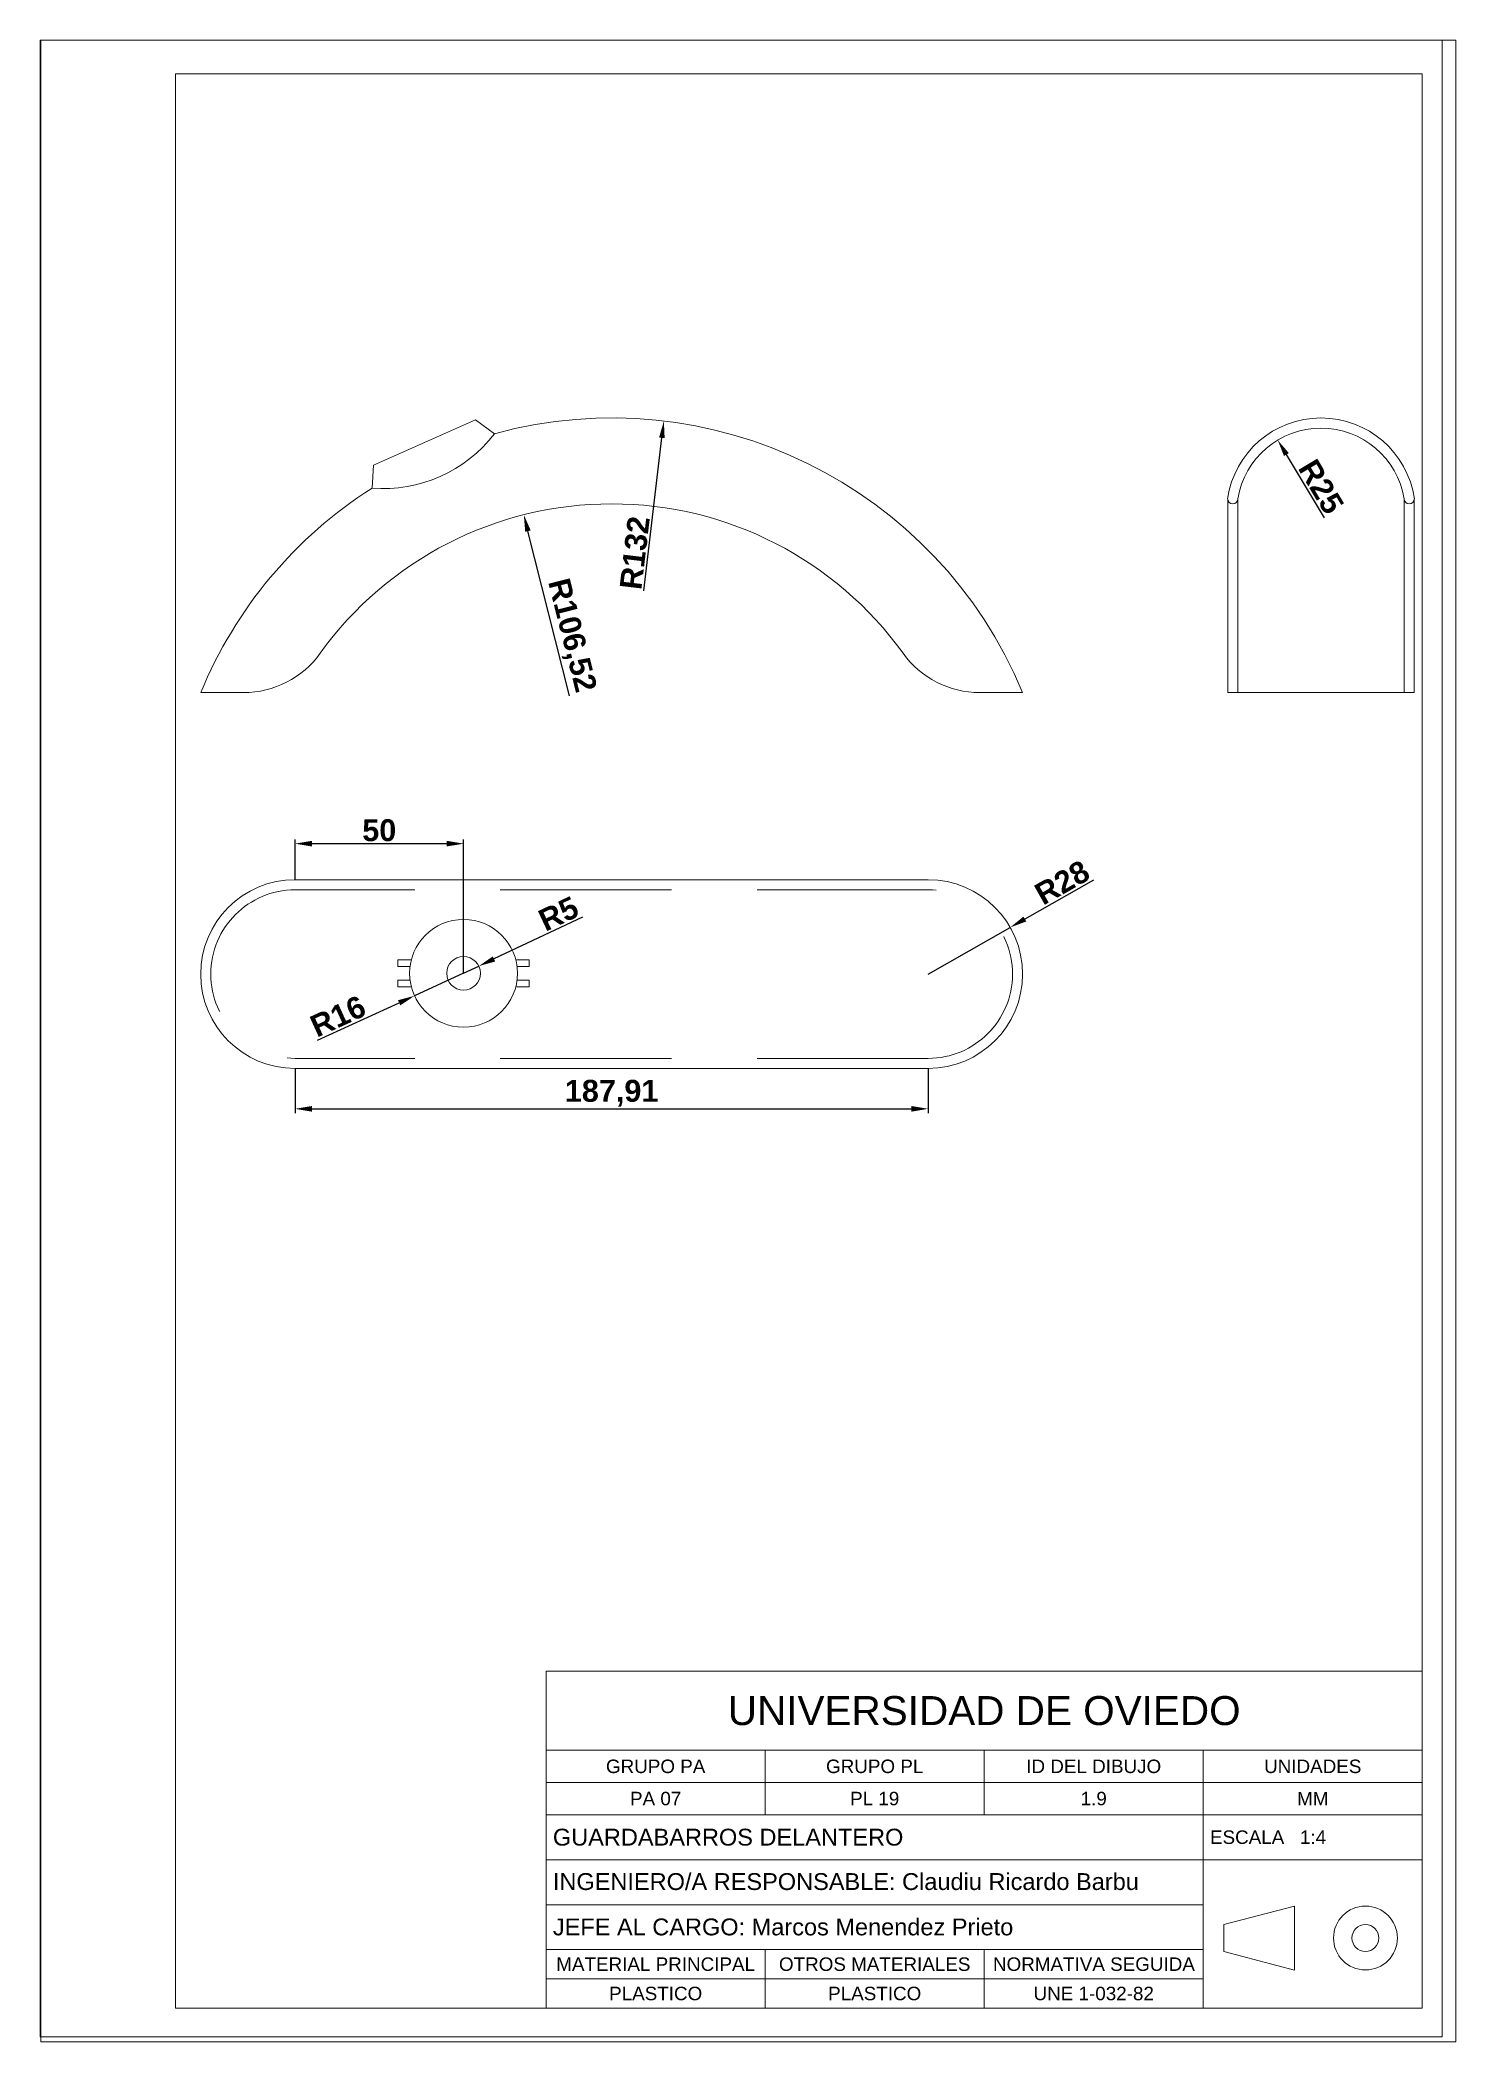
# Paper-space layout 'Presentación1' of a CAD drawing. Header units: millimetres. Extents: x 0 to 210, y 0 to 297.
# The model-space entities are those that its viewports show. They can reach past a viewport. Long polylines and large blocks are cut down to what shows.
import ezdxf

# ---------------------------------------------------------------- set-up
doc = ezdxf.new("R2010")
doc.units = ezdxf.units.MM
doc.linetypes.add('TRAZOS', pattern=[19.05, 12.7, -6.35])
for name, color, linetype, lineweight in [('01_Contornos', 7, 'Continuous', 20), ('02_Ocultas', 4, 'TRAZOS', 20), ('04_Cotas', 3, 'Continuous', 18)]:
    doc.layers.add(name, color=color, linetype=linetype, lineweight=lineweight)
doc.styles.add('EstiloCota', font='arialbd.ttf', dxfattribs={"height": 6.5})
doc.styles.get("Standard").update_dxf_attribs({"font": 'arial.ttf'})
doc.dimstyles.new('CotasUNE', dxfattribs={"dimtxt": 4.5, "dimasz": 5, "dimexe": 1.25, "dimexo": 0, "dimtad": 1, "dimtxsty": 'EstiloCota', "dimcen": 2.5, "dimclrd": 256, "dimclrt": 256, "dimadec": 0, "dimazin": 0, "dimtfac": 1, "dimtmove": 0, "dimatfit": 3, "dimfxl": 1, "dimarcsym": 0})

# ---------------------------------------------------------------- blocks, each defined once
blk = doc.blocks.new('UNE A4V')
for p, q in [((0, 297), (0, 0)), ((210, 297), (0, 297)), ((210, 0), (210, 297)), ((20, 292), (20, 5)), ((205, 292), (20, 292)), ((205, 5), (205, 292)), ((75, 55), (205, 55)), ((75, 43.27), (75, 55)), ((205, 43.27), (75, 43.27)), ((75, 43.27), (75, 5)), ((107.5, 43.27), (107.5, 33.7)), ((140, 43.27), (140, 33.7)), ((172.5, 43.27), (172.5, 33.7)), ((75, 38.49), (205, 38.49)), ((205, 33.7), (75, 33.7)), ((172.5, 33.7), (172.5, 25)), ((75, 27.04), (172.5, 27.04)), ((172.5, 27.04), (205, 27.04)), ((172.5, 25), (172.5, 5)), ((75, 20.37), (172.5, 20.37)), ((175.55, 17.42), (186.06, 20.16)), ((186.06, 10.67), (186.06, 20.16)), ((175.55, 13.41), (175.55, 17.42)), ((75, 13.7), (172.5, 13.7)), ((107.5, 5), (107.5, 13.7)), ((140, 13.7), (140, 5)), ((175.55, 13.41), (186.06, 10.67)), ((75, 9.35), (172.5, 9.35)), ((20, 5), (205, 5)), ((0, 0), (210, 0))]:
    blk.add_line(p, q)
for radius in [4.74, 2]:
    blk.add_circle((196.57, 15.42), radius)
for s, insert, char_height, width, attachment_point in [('GRUPO PA', (91.25, 40.88), 2, 32.5, 5), ('GRUPO PL', (123.75, 40.88), 2, 32.5, 5), ('ID DEL DIBUJO', (156.25, 40.88), 2, 32.5, 5), ('UNIDADES', (188.75, 40.88), 2, 32.5, 5), ('PA 07', (91.25, 36.1), 2, 32.5, 5), ('PL 19', (123.75, 36.1), 2, 32.5, 5), ('1.9', (156.25, 36.1), 2, 32.5, 5), ('MM', (188.75, 36.1), 2, 32.5, 5), ('GUARDABARROS DELANTERO', (76, 30.37), 2.5, 97.1143, 4), ('INGENIERO/A RESPONSABLE: Claudiu Ricardo Barbu', (76, 23.78), 2.5, 97.2779, 4), ('JEFE AL CARGO: Marcos Menendez Prieto', (76, 17.05), 2.5, 97.2059, 4), ('MATERIAL PRINCIPAL', (91.25, 11.53), 2, 32.5, 5), ('OTROS MATERIALES', (123.75, 11.53), 2, 32.5, 5), ('NORMATIVA SEGUIDA', (156.28, 11.53), 2, 32.44, 5), ('PLASTICO', (91.25, 7.18), 2, 32.5, 5), ('PLASTICO', (123.75, 7.18), 2, 32.5, 5), ('UNE 1-032-82', (156.25, 7.18), 2, 32.5, 5)]:
    blk.add_mtext(s, dxfattribs=dict(insert=insert, char_height=char_height, width=width, attachment_point=attachment_point))
at = {"layer": '01_Contornos'}
for s, insert, char_height, width, attachment_point in [('UNIVERSIDAD DE OVIEDO', (140, 49.14), 4.3, 130, 5), ('ESCALA   1:4', (173.5, 30.37), 2, 32.5, 4)]:
    blk.add_mtext(s, dxfattribs=dict(at, insert=insert, char_height=char_height, width=width, attachment_point=attachment_point))
blk = doc.blocks.new('*D5')
at = {"layer": '04_Cotas', "lineweight": -2, "transparency": 16777216}
blk.add_line((196.08, 242.74), (183.74, 291.64), dxfattribs=at)
at = {"layer": '04_Cotas', "transparency": 16777216}
blk.add_solid([(184.55, 291.84), (182.93, 291.43), (182.52, 296.48)], dxfattribs=at)
at = {"layer": 'Defpoints', "color": 0}
for p in [(182.52, 296.48), (208.57, 193.2)]:
    blk.add_point(p, dxfattribs=at)
at = {"layer": '04_Cotas', "transparency": 16777216, "insert": (196.34, 260.57), "char_height": 6.5, "attachment_point": 5, "rotation": 284.16036, "style": 'EstiloCota'}
blk.add_mtext('R106,52', dxfattribs=at)
blk = doc.blocks.new('*D6')
at = {"layer": '04_Cotas', "lineweight": -2, "transparency": 16777216}
blk.add_line((420.1, 295.52), (408.81, 314.36), dxfattribs=at)
at = {"layer": '04_Cotas', "transparency": 16777216}
blk.add_solid([(409.53, 314.79), (408.1, 313.93), (406.24, 318.65)], dxfattribs=at)
at = {"layer": 'Defpoints', "color": 0}
for p in [(406.24, 318.65), (419.09, 297.2)]:
    blk.add_point(p, dxfattribs=at)
at = {"layer": '04_Cotas', "transparency": 16777216, "insert": (419.12, 304.82), "char_height": 6.5, "attachment_point": 5, "rotation": 300.91896, "style": 'EstiloCota'}
blk.add_mtext('R25', dxfattribs=at)
blk = doc.blocks.new('*D7')
at = {"layer": '04_Cotas', "lineweight": -2, "transparency": 16777216}
for p, q in [((351.54, 188.09), (331.2, 176.51)), ((302.53, 160.18), (326.86, 174.04))]:
    blk.add_line(p, q, dxfattribs=at)
at = {"layer": '04_Cotas', "transparency": 16777216}
blk.add_solid([(330.79, 177.23), (331.62, 175.79), (326.86, 174.04)], dxfattribs=at)
at = {"layer": 'Defpoints', "color": 0}
for p in [(326.86, 174.04), (302.53, 160.18)]:
    blk.add_point(p, dxfattribs=at)
at = {"layer": '04_Cotas', "transparency": 16777216, "insert": (342.27, 187.35), "char_height": 6.5, "attachment_point": 5, "rotation": 29.65828, "style": 'EstiloCota'}
blk.add_mtext('R28', dxfattribs=at)
blk = doc.blocks.new('*D8')
at = {"layer": '04_Cotas', "color": 0, "lineweight": -2, "transparency": 16777216}
for p, q in [((114.62, 132.18), (114.62, 118.95)), ((302.53, 132.18), (302.53, 118.95))]:
    blk.add_line(p, q, dxfattribs=at)
at = {"layer": '04_Cotas', "lineweight": -2, "transparency": 16777216}
blk.add_line((119.62, 120.2), (297.53, 120.2), dxfattribs=at)
at = {"layer": '04_Cotas', "transparency": 16777216}
for points in [[(119.62, 121.03), (119.62, 119.36), (114.62, 120.2)], [(297.53, 121.03), (297.53, 119.36), (302.53, 120.2)]]:
    blk.add_solid(points, dxfattribs=at)
at = {"layer": 'Defpoints', "color": 0}
for p in [(114.62, 132.18), (302.53, 132.18), (302.53, 120.2)]:
    blk.add_point(p, dxfattribs=at)
at = {"layer": '04_Cotas', "transparency": 16777216, "insert": (208.57, 124.81), "char_height": 6.5, "attachment_point": 5, "style": 'EstiloCota'}
blk.add_mtext('187,91', dxfattribs=at)
blk = doc.blocks.new('*D10')
at = {"layer": '04_Cotas', "lineweight": -2, "transparency": 16777216}
blk.add_line((218.11, 273.86), (223.48, 319.33), dxfattribs=at)
at = {"layer": '04_Cotas', "transparency": 16777216}
blk.add_solid([(222.66, 319.42), (224.31, 319.23), (224.07, 324.29)], dxfattribs=at)
at = {"layer": 'Defpoints', "color": 0}
for p in [(224.07, 324.29), (208.57, 193.2)]:
    blk.add_point(p, dxfattribs=at)
at = {"layer": '04_Cotas', "transparency": 16777216, "insert": (215.47, 285.17), "char_height": 6.5, "attachment_point": 5, "rotation": 83.25879, "style": 'EstiloCota'}
blk.add_mtext('R132', dxfattribs=at)
blk = doc.blocks.new('*D14')
at = {"layer": '04_Cotas', "lineweight": -2, "transparency": 16777216}
for p, q in [((199.89, 177.07), (173.66, 164.68)), ((164.62, 160.41), (169.14, 162.54))]:
    blk.add_line(p, q, dxfattribs=at)
at = {"layer": '04_Cotas', "transparency": 16777216}
blk.add_solid([(173.31, 165.43), (174.02, 163.93), (169.14, 162.54)], dxfattribs=at)
at = {"layer": 'Defpoints', "color": 0}
for p in [(164.62, 160.41), (169.14, 162.54)]:
    blk.add_point(p, dxfattribs=at)
at = {"layer": '04_Cotas', "transparency": 16777216, "insert": (192.82, 178.08), "char_height": 6.5, "attachment_point": 5, "rotation": 25.28774, "style": 'EstiloCota'}
blk.add_mtext('R5', dxfattribs=at)
blk = doc.blocks.new('*D15')
at = {"layer": '04_Cotas', "lineweight": -2, "transparency": 16777216}
for p, q in [((164.62, 160.41), (150.08, 153.74)), ((121.32, 140.56), (145.53, 151.66))]:
    blk.add_line(p, q, dxfattribs=at)
at = {"layer": '04_Cotas', "transparency": 16777216}
blk.add_solid([(145.18, 152.42), (145.88, 150.9), (150.08, 153.74)], dxfattribs=at)
at = {"layer": 'Defpoints', "color": 0}
for p in [(164.62, 160.41), (150.08, 153.74)]:
    blk.add_point(p, dxfattribs=at)
at = {"layer": '04_Cotas', "transparency": 16777216, "insert": (127.36, 147.67), "char_height": 6.5, "attachment_point": 5, "rotation": 24.62471, "style": 'EstiloCota'}
blk.add_mtext('R16', dxfattribs=at)
blk = doc.blocks.new('*D16')
at = {"layer": '04_Cotas', "color": 0, "lineweight": -2, "transparency": 16777216}
for p, q in [((114.62, 188.18), (114.62, 200.13)), ((164.62, 160.41), (164.62, 200.13))]:
    blk.add_line(p, q, dxfattribs=at)
at = {"layer": '04_Cotas', "lineweight": -2, "transparency": 16777216}
blk.add_line((159.62, 198.88), (119.62, 198.88), dxfattribs=at)
at = {"layer": '04_Cotas', "transparency": 16777216}
for points in [[(119.62, 199.72), (119.62, 198.05), (114.62, 198.88)], [(159.62, 199.72), (159.62, 198.05), (164.62, 198.88)]]:
    blk.add_solid(points, dxfattribs=at)
at = {"layer": 'Defpoints', "color": 0}
for p in [(114.62, 198.88), (114.62, 188.18), (164.62, 160.41)]:
    blk.add_point(p, dxfattribs=at)
at = {"layer": '04_Cotas', "transparency": 16777216, "insert": (139.62, 202.83), "char_height": 6.5, "attachment_point": 5, "style": 'EstiloCota'}
blk.add_mtext('50', dxfattribs=at)

msp = doc.modelspace()

# ---------------------------------------------------------------- linework, layer by layer
at = {"layer": '01_Contornos'}
for p, q in [((168.205, 324.67), (137.927, 311.169)), ((168.205, 324.67), (173.8, 320.541)), ((137.475, 304.419), (137.927, 311.169)), ((391.395, 301.22), (391.377, 301.22)), ((391.395, 301.22), (391.395, 243.718)), ((394.395, 301.22), (394.395, 243.718)), ((394.413, 301.22), (394.395, 301.22)), ((443.763, 301.22), (443.781, 301.22)), ((443.781, 301.22), (443.781, 243.718)), ((446.781, 301.22), (446.781, 243.718)), ((446.781, 301.22), (446.798, 301.22)), ((86.622, 243.718), (98.816, 243.718)), ((99.349, 243.718), (86.622, 243.718)), ((317.8, 243.718), (330.528, 243.718)), ((330.528, 243.718), (318.334, 243.718)), ((391.395, 243.718), (419.088, 243.718)), ((446.781, 243.718), (419.088, 243.718)), ((302.528, 188.181), (114.622, 188.181)), ((149.129, 164.409), (145.129, 164.409)), ((145.129, 164.409), (145.129, 162.409)), ((148.747, 162.409), (145.129, 162.409)), ((180.113, 164.409), (184.113, 164.409)), ((184.113, 162.409), (180.496, 162.409)), ((184.113, 164.409), (184.113, 162.409)), ((148.747, 158.409), (145.129, 158.409)), ((145.129, 158.409), (145.129, 156.409)), ((149.129, 156.409), (145.129, 156.409)), ((180.113, 156.409), (184.113, 156.409)), ((180.496, 158.409), (184.113, 158.409)), ((184.113, 158.409), (184.113, 156.409)), ((302.528, 132.181), (114.622, 132.181))]:
    msp.add_line(p, q, dxfattribs=at)
for radius in [16, 5]:
    msp.add_circle((164.621, 160.409), radius, dxfattribs=at)
for centre, radius, start, end in [((208.575, 193.203), 132.001, 22.5, 105.274485), ((419.088, 297.204), 28, 90, 171.754314), ((419.088, 297.204), 25, 90, 170.756635), ((419.088, 297.204), 28, 8.245686, 90), ((419.088, 297.204), 25, 9.243365, 90), ((140.895, 345.698), 41.42, 265.263861, 322.601375), ((208.575, 193.203), 132.001, 122.590751, 157.5), ((208.575, 193.203), 106.517, 90, 144.290271), ((208.575, 193.203), 106.517, 35.709729, 90), ((392.895, 301.22), 1.5, 180, 0), ((445.281, 301.22), 1.5, 180, 0), ((99.349, 271.718), 28, 270, 324.290271), ((317.8, 271.718), 28, 215.709729, 270), ((114.622, 160.181), 28, 90, 270), ((302.528, 160.181), 28, 270, 90)]:
    msp.add_arc(centre, radius, start, end, dxfattribs=at)
at = {"layer": '02_Ocultas'}
for p, q in [((302.528, 185.181), (114.622, 185.181)), ((302.528, 135.181), (114.622, 135.181))]:
    msp.add_line(p, q, dxfattribs=at)
for centre, start, end in [((114.622, 160.181), 90, 270), ((302.528, 160.181), 270, 90)]:
    msp.add_arc(centre, 25, start, end, dxfattribs=at)

# ---------------------------------------------------------------- dimensions: what is measured, and where the dimension line sits
at = {"layer": '04_Cotas'}
for center, mpoint, picture, middle in [((208.575, 193.203), (224.07, 324.292), '*D10', (219.391, 284.706)), ((419.088, 297.204), (406.242, 318.652), '*D6', (415.74, 302.794)), ((208.575, 193.203), (182.517, 296.484), '*D5', (191.863, 259.442)), ((302.528, 160.181), (326.86, 174.036), '*D7', (344.221, 183.921)), ((164.621, 160.409), (169.142, 162.545), '*D14', (194.501, 174.525)), ((164.621, 160.409), (150.076, 153.742), '*D15', (129.006, 144.084))]:
    dim = msp.add_radius_dim(center=center, mpoint=mpoint, dimstyle='CotasUNE', dxfattribs=at)
    dim.commit()
    dim.dimension.update_dxf_attribs({"geometry": picture, "text_midpoint": middle, "dimtype": 164})
for base, p1, p2, picture, middle in [((114.622, 198.885), (164.621, 160.409), (114.622, 188.181), '*D16', (139.622, 202.829)), ((302.528, 120.196), (114.622, 132.181), (302.528, 132.181), '*D8', (208.575, 124.809))]:
    dim = msp.add_linear_dim(base=base, p1=p1, p2=p2, dimstyle='CotasUNE', dxfattribs=at)
    dim.commit()
    dim.dimension.update_dxf_attribs({"geometry": picture, "text_midpoint": middle})

psp = doc.layouts.new('Presentación1')

# ---------------------------------------------------------------- block references
at = {"layer": '01_Contornos'}
psp.add_blockref('UNE A4V', (0, 0), dxfattribs=at)

# ---------------------------------------------------------------- viewports
at = {"layer": '04_Cotas'}
psp.add_viewport(center=(103.92, 148.89), size=(208.04, 296.276), view_center_point=(246.98, 141.081), view_height=592.5529, dxfattribs=at)

doc.saveas('drawing.dxf')
